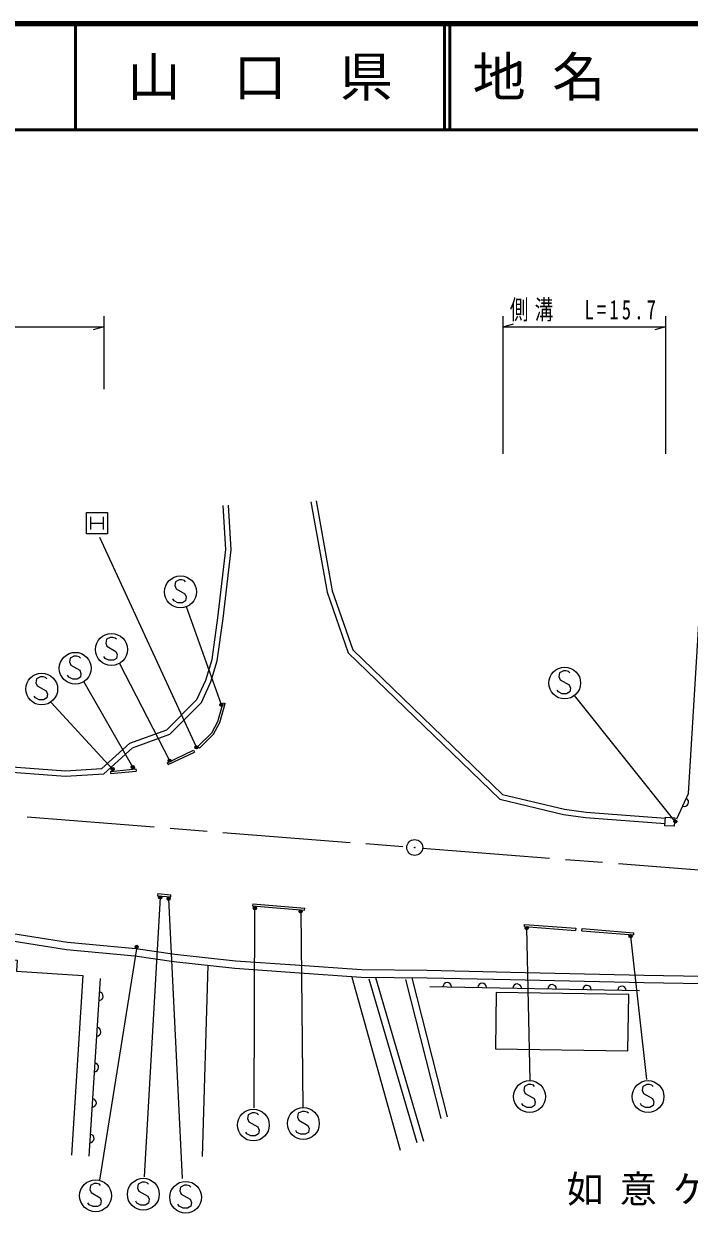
# Model space of a CAD drawing. Units: millimetres, scale not verified. Extents: x 40000 to 680000, y 20000 to 380000.
# Drawn here: x 328127 to 390777, y 267939 to 380000 of the extents above; entities that cross this region are included whole.
import ezdxf
from ezdxf.enums import TextEntityAlignment as Align

# ---------------------------------------------------------------- set-up
doc = ezdxf.new("R2010")
doc.units = ezdxf.units.MM
doc.header["$LTSCALE"] = 1000
doc.linetypes.add('CHAIN', pattern=[18.5, 12, -1.5, 3.5, -1.5])
for name, color, linetype, lineweight in [('M-BGD', 7, 'Continuous', 25), ('M-BMK', 2, 'CHAIN', 13), ('M-BMK-SRVR', 3, 'Continuous', 25), ('M-STR-HTXT', 7, 'Continuous', 13), ('M-STR-STRC', 7, 'Continuous', 25), ('M-TTL', 2, 'Continuous', 140), ('M-TTL-LINE', 7, 'Continuous', 50)]:
    doc.layers.add(name, color=color, linetype=linetype, lineweight=lineweight)
doc.layers.add('M-BMK-HTXT', color=7, linetype='Continuous')
doc.layers.add('M-TTL-TXT', color=7, linetype='Continuous')
doc.styles.add('ＭＳ ゴシック', font='')
doc.styles.get('ＭＳ ゴシック').set_extended_font_data('MS Gothic')

msp = doc.modelspace()

# ---------------------------------------------------------------- linework, layer by layer
at = {"layer": 'M-BGD'}
for p, q in [((346909, 316010), (347100, 315953)), ((341622, 310380), (344113, 311570)), ((344113, 311570), (344199, 311389)), ((344523, 311911), (344663, 311768)), ((341708, 310199), (344199, 311389)), ((336283, 309566), (338675, 309796)), ((336283, 309566), (336302, 309367)), ((336302, 309367), (338695, 309597)), ((338675, 309796), (338695, 309597)), ((341622, 310380), (341708, 310199)), ((340741, 298047), (340722, 297847)), ((340722, 297847), (341957, 297733)), ((340741, 298047), (341975, 297932)), ((341957, 297733), (341975, 297932)), ((349681, 297101), (349664, 296902)), ((349681, 297101), (354574, 296683)), ((349664, 296902), (354557, 296484)), ((354557, 296484), (354574, 296683)), ((375265, 294952), (375281, 295152)), ((375265, 294952), (380074, 294582)), ((375281, 295152), (380089, 294781)), ((380089, 294781), (380074, 294582)), ((380682, 294552), (380699, 294751)), ((380699, 294751), (385543, 294352)), ((380682, 294552), (385527, 294152)), ((385543, 294352), (385527, 294152)), ((344950, 273297), (345486, 291294)), ((335306, 290059), (334238, 273306)), ((358998, 290193), (363569, 273877)), ((365171, 274568), (360659, 289981)), ((361235, 290150), (365746, 274736)), ((367413, 276858), (364083, 289957)), ((364664, 290104), (367995, 277006)), ((366350, 289300), (386089, 288909))]:
    msp.add_line(p, q, dxfattribs=at)
for points in [[(295395, 311771), (302606, 311328), (332050, 309114), (335664, 309345), (338372, 311780), (341874, 313059), (344847, 316044), (345728, 317990), (346347, 319990), (346905, 323975), (347659, 330454), (347405, 334645)], [(295425, 312270), (302640, 311827), (332053, 309615), (335459, 309833), (338110, 312216), (341598, 313491), (344429, 316333), (345259, 318168), (345858, 320100), (346409, 324038), (347157, 330468), (346906, 334615)], [(355151, 334961), (356689, 326446), (358676, 320726), (372947, 306944), (378934, 305508), (381026, 305225), (388509, 304648)], [(355643, 335050), (357174, 326574), (359109, 321003), (373196, 307398), (379026, 306000), (381079, 305723), (388548, 305146)], [(389603, 305091), (390700, 307486), (391813, 325534)], [(344523, 311911), (345832, 313193), (346385, 314252), (346909, 316010)], [(344663, 311768), (345995, 313072), (346571, 314177), (347100, 315953)], [(319411, 297186), (322334, 295039), (332245, 293474), (338678, 292875), (342343, 292334), (348055, 291725), (353692, 291325), (359928, 290890), (366116, 290823), (373966, 290653), (386512, 290373), (392088, 290272), (402655, 290033), (415253, 289696), (438609, 289175)], [(318997, 296621), (322057, 294374), (332158, 292779), (338594, 292179), (342255, 291640), (347993, 291027), (353644, 290626), (359900, 290190), (366101, 290123), (373950, 289953), (386499, 289673), (392072, 289572), (402636, 289333), (415236, 288997), (438593, 288475)], [(319652, 274396), (320321, 284901), (315002, 285240), (315468, 292562), (327498, 291795), (327431, 290746), (333695, 290347), (332616, 273414)]]:
    msp.add_lwpolyline(points, dxfattribs=at)
for points in [[(389377, 304392), (388496, 304450), (388549, 305245), (389430, 305187)], [(372613, 288732), (372535, 283418), (385011, 283235), (385089, 288549)]]:
    msp.add_lwpolyline(points, close=True, dxfattribs=at)
for centre, start, end in [((390322, 306660), 245.39664, 65.39664), ((367995, 289268), 358.86433, 178.86433), ((371285, 289202), 358.86433, 178.86433), ((374575, 289137), 358.86433, 178.86433), ((377865, 289072), 358.86433, 178.86433), ((381154, 289007), 358.86433, 178.86433), ((384444, 288942), 358.86433, 178.86433), ((335199, 288383), 266.35374, 86.35374), ((334986, 285033), 266.35374, 86.35374), ((334772, 281682), 266.35374, 86.35374), ((334559, 278332), 266.35374, 86.35374), ((334345, 274981), 266.35374, 86.35374)]:
    msp.add_arc(centre, 400, start, end, dxfattribs=at)
at = {"layer": 'M-BMK'}
for p, q in [((291550, 308172), (364223, 302451)), ((365667, 302337), (403480, 299360))]:
    msp.add_line(p, q, dxfattribs=at)
at = {"layer": 'M-BMK-SRVR'}
for radius in [750, 30]:
    msp.add_circle((364933, 302395), radius, dxfattribs=at)
at = {"layer": 'M-STR-HTXT'}
for p, q in [((335664, 352450), (335664, 345576)), ((373246, 339478), (373246, 352450)), ((388549, 352450), (388549, 339478)), ((295205, 351450), (335664, 351450)), ((335664, 351450), (334664, 351170)), ((373246, 351450), (374246, 351730)), ((373246, 351450), (388549, 351450)), ((388549, 351450), (387549, 351170))]:
    msp.add_line(p, q, dxfattribs=at)
at = {"layer": 'M-STR-STRC'}
for p, q in [((334415, 333556), (334415, 332356)), ((334415, 332956), (335615, 332956)), ((335615, 333556), (335615, 332356)), ((344381, 311833), (335284, 331613)), ((346731, 315832), (343442, 325066)), ((337131, 319728), (341860, 310582)), ((338380, 309968), (333807, 317982)), ((330718, 316069), (336485, 309789)), ((389461, 304844), (379993, 316710)), ((340979, 297686), (339463, 271360)), ((343055, 271213), (341767, 297566)), ((349818, 277853), (349887, 296671)), ((354198, 296364), (354388, 277944)), ((375817, 280478), (375481, 294792)), ((385258, 294041), (386768, 280523)), ((338754, 293033), (335247, 271065))]:
    msp.add_line(p, q, dxfattribs=at)
msp.add_lwpolyline([(334015, 331956), (334015, 333956), (336015, 333956), (336015, 331956)], close=True, dxfattribs=at)
for points in [[(343363, 327438), (343243, 327558), (343003, 327618), (342763, 327618), (342403, 327438), (342343, 327078), (342463, 326778), (343303, 326298), (343423, 325998), (343363, 325638), (343063, 325458), (342643, 325458), (342283, 325638), (342163, 325818)], [(336860, 322009), (336740, 322129), (336500, 322189), (336260, 322189), (335900, 322009), (335840, 321649), (335960, 321349), (336800, 320869), (336920, 320569), (336860, 320209), (336560, 320029), (336140, 320029), (335780, 320209), (335660, 320389)], [(333451, 320241), (333331, 320361), (333091, 320421), (332851, 320421), (332491, 320241), (332431, 319881), (332551, 319581), (333391, 319101), (333511, 318801), (333451, 318441), (333151, 318261), (332731, 318261), (332371, 318441), (332251, 318621)], [(330295, 318284), (330175, 318404), (329935, 318464), (329695, 318464), (329335, 318284), (329275, 317924), (329395, 317624), (330235, 317144), (330355, 316844), (330295, 316484), (329995, 316304), (329575, 316304), (329215, 316484), (329095, 316664)], [(379536, 318852), (379416, 318972), (379176, 319032), (378936, 319032), (378576, 318852), (378516, 318492), (378636, 318192), (379476, 317712), (379596, 317412), (379536, 317052), (379236, 316872), (378816, 316872), (378456, 317052), (378336, 317232)], [(376226, 279888), (376106, 280008), (375866, 280068), (375626, 280068), (375266, 279888), (375206, 279528), (375326, 279228), (376166, 278748), (376286, 278448), (376226, 278088), (375926, 277908), (375506, 277908), (375146, 278088), (375026, 278268)], [(387381, 279888), (387261, 280008), (387021, 280068), (386781, 280068), (386421, 279888), (386361, 279528), (386481, 279228), (387321, 278748), (387441, 278448), (387381, 278088), (387081, 277908), (386661, 277908), (386301, 278088), (386181, 278268)], [(350220, 277208), (350100, 277328), (349860, 277388), (349620, 277388), (349260, 277208), (349200, 276848), (349320, 276548), (350160, 276068), (350280, 275768), (350220, 275408), (349920, 275228), (349500, 275228), (349140, 275408), (349020, 275588)], [(354928, 277353), (354808, 277473), (354568, 277533), (354328, 277533), (353968, 277353), (353908, 276993), (354028, 276693), (354868, 276213), (354988, 275913), (354928, 275553), (354628, 275373), (354208, 275373), (353848, 275553), (353728, 275733)], [(335364, 270543), (335244, 270663), (335004, 270723), (334764, 270723), (334404, 270543), (334344, 270183), (334464, 269883), (335304, 269403), (335424, 269103), (335364, 268743), (335064, 268563), (334644, 268563), (334284, 268743), (334164, 268923)], [(339861, 270688), (339741, 270808), (339501, 270868), (339261, 270868), (338901, 270688), (338841, 270328), (338961, 270028), (339801, 269548), (339921, 269248), (339861, 268888), (339561, 268708), (339141, 268708), (338781, 268888), (338661, 269068)], [(343845, 270399), (343725, 270519), (343485, 270579), (343245, 270579), (342885, 270399), (342825, 270039), (342945, 269739), (343785, 269259), (343905, 268959), (343845, 268599), (343545, 268419), (343125, 268419), (342765, 268599), (342645, 268779)]]:
    msp.add_lwpolyline(points, dxfattribs=at)
for centre, radius in [((342883, 326478), 1500), ((336380, 321049), 1500), ((332971, 319281), 1500), ((379056, 317892), 1500), ((329815, 317324), 1500), ((346731, 315832), 150), ((346731, 315832), 90), ((346731, 315832), 30), ((344381, 311833), 150), ((344381, 311833), 90), ((344381, 311833), 30), ((341859, 310580), 150), ((341859, 310580), 90), ((341859, 310580), 30), ((336496, 309783), 150), ((336496, 309783), 90), ((336496, 309783), 30), ((338385, 309970), 150), ((338385, 309970), 90), ((338385, 309970), 30), ((389470, 304844), 150), ((389470, 304844), 90), ((389470, 304844), 30), ((340971, 297687), 150), ((340971, 297687), 90), ((340971, 297687), 30), ((341767, 297566), 150), ((341767, 297566), 90), ((341767, 297566), 30), ((349887, 296671), 150), ((349887, 296671), 90), ((349887, 296671), 30), ((354198, 296364), 150), ((354198, 296364), 90), ((354198, 296364), 30), ((375481, 294792), 150), ((375481, 294792), 90), ((375481, 294792), 30), ((385258, 294041), 150), ((385258, 294041), 90), ((385258, 294041), 30), ((338754, 293033), 150), ((338754, 293033), 90), ((338754, 293033), 30), ((375746, 278928), 1500), ((386901, 278928), 1500), ((349740, 276248), 1500), ((354448, 276393), 1500), ((339381, 269728), 1500), ((334884, 269583), 1500), ((343365, 269439), 1500)]:
    msp.add_circle(centre, radius, dxfattribs=at)
at = {"layer": 'M-TTL'}
msp.add_line((680000, 380000), (40000, 380000), dxfattribs=at)
at = {"layer": 'M-TTL-LINE'}
for p, q in [((333000, 380000), (333000, 370000)), ((367750, 380000), (367750, 370000)), ((368250, 380000), (368250, 370000)), ((40000, 370000), (680000, 370000))]:
    msp.add_line(p, q, dxfattribs=at)

# ---------------------------------------------------------------- texts
at = {"layer": 'M-BMK-HTXT', "insert": (379219, 268647), "char_height": 2566, "attachment_point": 7, "style": 'ＭＳ ゴシック'}
msp.add_mtext('\\T1.43;如意ケ滝', dxfattribs=at)
at = {"layer": 'M-STR-HTXT', "insert": (373889, 351950), "char_height": 1833, "attachment_point": 7, "style": 'ＭＳ ゴシック'}
msp.add_mtext('\\T1.34;\\W0.7;側溝\u3000L=15.7', dxfattribs=at)
at = {"layer": 'M-TTL-TXT', "style": 'ＭＳ ゴシック'}
msp.add_text('山\u3000口\u3000県', height=3666, dxfattribs=at).set_placement((350375, 375000), align=Align.MIDDLE_CENTER)
msp.add_text('地 名', height=3666, dxfattribs=at).set_placement((370380, 375000), align=Align.MIDDLE_LEFT)

doc.saveas('drawing.dxf')
